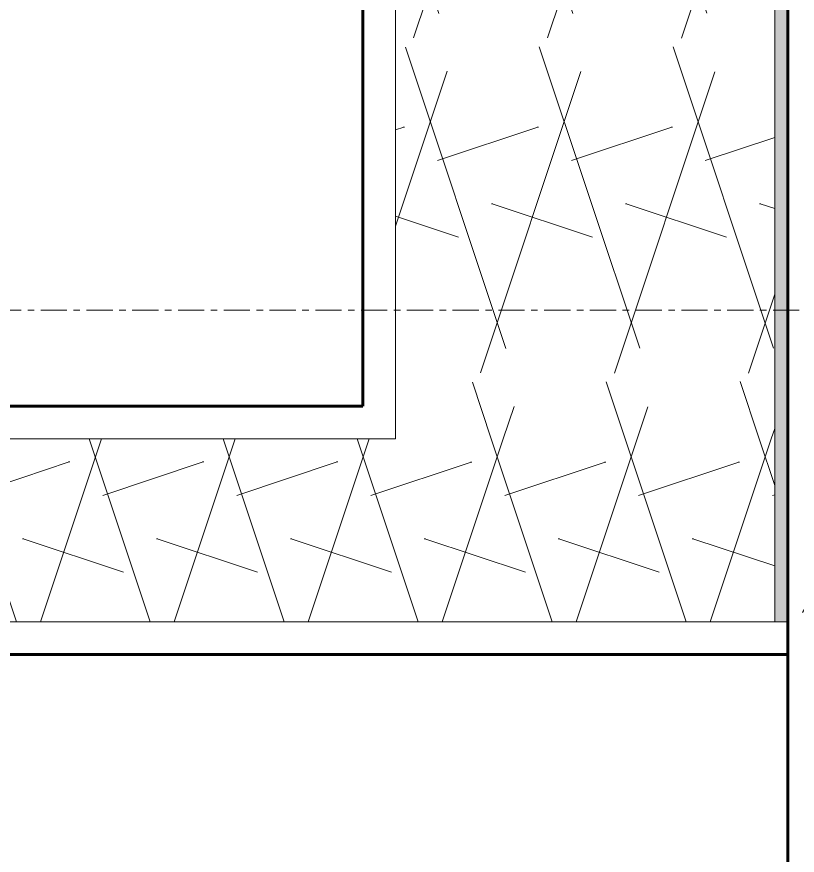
# Model space of a CAD drawing. Header units: inches. Extents: x -4169 to -1846, y 9706 to 12377.
# Drawn here: x -3502.04 to -3487.12, y 10805.77 to 10821.79 of the extents above; entities that cross this region are included whole.
import ezdxf

# ---------------------------------------------------------------- set-up
doc = ezdxf.new("R2010")
doc.units = ezdxf.units.IN
doc.header["$MEASUREMENT"] = 0
doc.linetypes.add('Grid Line 1_2_', pattern=[0.875, 0.5, -0.125, 0.125, -0.125])
for name, color, linetype, lineweight in [('0-1', 7, 'Continuous', 5), ('A-WALL-3', 252, 'Continuous', 18), ('A-WALL-4', 250, 'Continuous', 60), ('A-WALL-5', 10, 'Continuous', 18), ('A-WALL-PATT-1', 7, 'Continuous', 9), ('A-WALL-PATT-2', 253, 'Continuous', 9), ('A-WALL-PATT-4', 111, 'Continuous', 9), ('I-WALL-3', 2, 'Continuous', 60), ('S-GRID-1', 1, 'Grid Line 1_2_', 9)]:
    doc.layers.add(name, color=color, linetype=linetype, lineweight=lineweight)
pattern_1 = [(0, (0, 0), (20.48, 5.12), [0.845, -14.515, 0.845, -14.515, -81.92]), (0, (0, 0), (20.48, 5.12), [-30.72, 0.845, -29.875, 0.845, -14.515, -35.84]), (0, (0, 0), (20.48, 5.12), [-76.8, 0.845, -9.395, 0.845, -24.755]), (120, (7.68, 2.56), (-14.67405, 15.1762003), [0.845, -14.515, 0.845, -14.515, -81.92]), (120, (7.68, 2.56), (-14.67405, 15.1762003), [-30.72, 0.845, -29.875, 0.845, -14.515, -35.84]), (120, (7.68, 2.56), (-14.67405, 15.1762003), [-76.8, 0.845, -9.395, 0.845, -24.755]), (240, (10.24, 12.8), (-5.80595, -20.2962003), [0.845, -14.515, 0.845, -14.515, -81.92]), (240, (10.24, 12.8), (-5.80595, -20.2962003), [-30.72, 0.845, -29.875, 0.845, -14.515, -35.84]), (240, (10.24, 12.8), (-5.80595, -20.2962003), [-76.8, 0.845, -9.395, 0.845, -24.755])]
pattern_2 = [(161.57, (0.32, 0.32), (-2.560496185, -0.000537386), [0, -18.214, 2.022, 0]), (18.43, (-0.32, 0.32), (-2.560496185, 0.000537386), [0, -18.214, 2.022, 0]), (108.43, (0.32, 0.32), (1.27922091, -6.400876726), [6.07, -14.166]), (71.57, (-0.32, 0.32), (1.27922091, 6.400876726), [6.07, -14.166])]

# ---------------------------------------------------------------- blocks, each defined once
blk = doc.blocks.new('CTR - 1st Phase - Unit Layouts_rvt-1-ENLARGED RCP - 1ST FLOOR PLAN')
at = {"layer": 'A-WALL-3'}
blk.add_hatch(color=256, dxfattribs=at).paths.add_polyline_path([(-3487.299, 10810.228), (-3487.299, 10833.198), (-3487.549, 10833.198), (-3487.549, 10810.228)], flags=0)
at = {"layer": 'A-WALL-PATT-1'}
h = blk.add_hatch(dxfattribs=at)
h.set_pattern_fill('FP_1', color=256, style=0, pattern_type=2)
h.set_pattern_definition(pattern_1)
h.paths.add_polyline_path([(-3497.95, 10813.728), (-3494.799, 10813.728), (-3494.799, 10814.353), (-3519.799, 10814.353), (-3519.799, 10813.728), (-3499.174, 10813.728)], flags=0)
at = {"layer": 'A-WALL-PATT-2'}
h = blk.add_hatch(dxfattribs=at)
h.set_pattern_fill('FP_2', color=256, style=0, pattern_type=2)
h.set_pattern_definition(pattern_2)
h.paths.add_polyline_path([(-3487.549, 10813.728), (-3487.549, 10833.198), (-3494.799, 10833.198), (-3494.799, 10813.728), (-3488.464, 10813.728)], flags=0)
h = blk.add_hatch(dxfattribs=at)
h.set_pattern_fill('FP_2', color=256, style=0, pattern_type=2)
h.set_pattern_definition(pattern_2)
h.paths.add_polyline_path([(-3487.549, 10810.228), (-3487.549, 10813.728), (-3523.299, 10813.728), (-3523.299, 10810.228), (-3488.22, 10810.228)], flags=0)
at = {"layer": 'A-WALL-4'}
for p, q in [((-3495.424, 10814.353), (-3495.424, 10833.198)), ((-3487.299, 10833.198), (-3487.299, 10814.353)), ((-3519.174, 10814.353), (-3495.424, 10814.353)), ((-3487.299, 10814.353), (-3487.299, 10810.228)), ((-3487.299, 10810.228), (-3487.299, 10809.603)), ((-3487.299, 10809.603), (-3523.924, 10809.603))]:
    blk.add_line(p, q, dxfattribs=at)
at = {"layer": 'A-WALL-5'}
for p, q in [((-3494.799, 10814.353), (-3494.799, 10833.198)), ((-3487.549, 10814.353), (-3487.549, 10833.198)), ((-3494.799, 10813.728), (-3494.799, 10814.353)), ((-3487.549, 10813.728), (-3487.549, 10814.353)), ((-3494.799, 10813.728), (-3519.799, 10813.728)), ((-3487.549, 10810.228), (-3487.549, 10813.728)), ((-3487.549, 10810.228), (-3523.299, 10810.228)), ((-3487.299, 10810.228), (-3487.549, 10810.228)), ((-3487.549, 10810.228), (-3487.299, 10810.228))]:
    blk.add_line(p, q, dxfattribs=at)
blk = doc.blocks.new('CTR - 1st Phase - Shell_rvt-1-ENLARGED RCP - 1ST FLOOR PLAN')
at = {"layer": 'S-GRID-1'}
blk.add_line((-1846.456, 10816.189), (-4136.464, 10816.189), dxfattribs=at)

msp = doc.modelspace()

# ---------------------------------------------------------------- hatches: boundary and pattern name
at = {"layer": 'A-WALL-PATT-4'}
h = msp.add_hatch(dxfattribs=at)
h.set_pattern_fill('FP_1', color=256, style=0, pattern_type=2)
h.set_pattern_definition(pattern_1)
h.paths.add_polyline_path([(-3486.674, 10715.539), (-3486.674, 10765.845), (-3487.299, 10765.845), (-3487.299, 10715.539)], flags=0)
h.paths.add_polyline_path([(-3487.299, 10773.095), (-3486.674, 10773.095), (-3486.674, 10834.564), (-3487.299, 10834.564), (-3487.299, 10792.056)], flags=0)
h.paths.add_polyline_path([(-3486.674, 10841.814), (-3486.674, 10902.543), (-3487.299, 10902.543), (-3487.299, 10841.814)], flags=0)
h.paths.add_polyline_path([(-3486.943, 10909.793), (-3486.674, 10909.793), (-3486.674, 10960.839), (-3487.299, 10960.839), (-3487.299, 10909.793)], flags=0)

# ---------------------------------------------------------------- linework, layer by layer
at = {"layer": 'I-WALL-3'}
msp.add_line((-3487.299, 10715.539), (-3487.299, 10833.939), dxfattribs=at)

# ---------------------------------------------------------------- block references
at = {"layer": '0-1'}
for name in ['CTR - 1st Phase - Shell_rvt-1-ENLARGED RCP - 1ST FLOOR PLAN', 'CTR - 1st Phase - Unit Layouts_rvt-1-ENLARGED RCP - 1ST FLOOR PLAN']:
    msp.add_blockref(name, (0, 0), dxfattribs=at)

doc.saveas('drawing.dxf')
